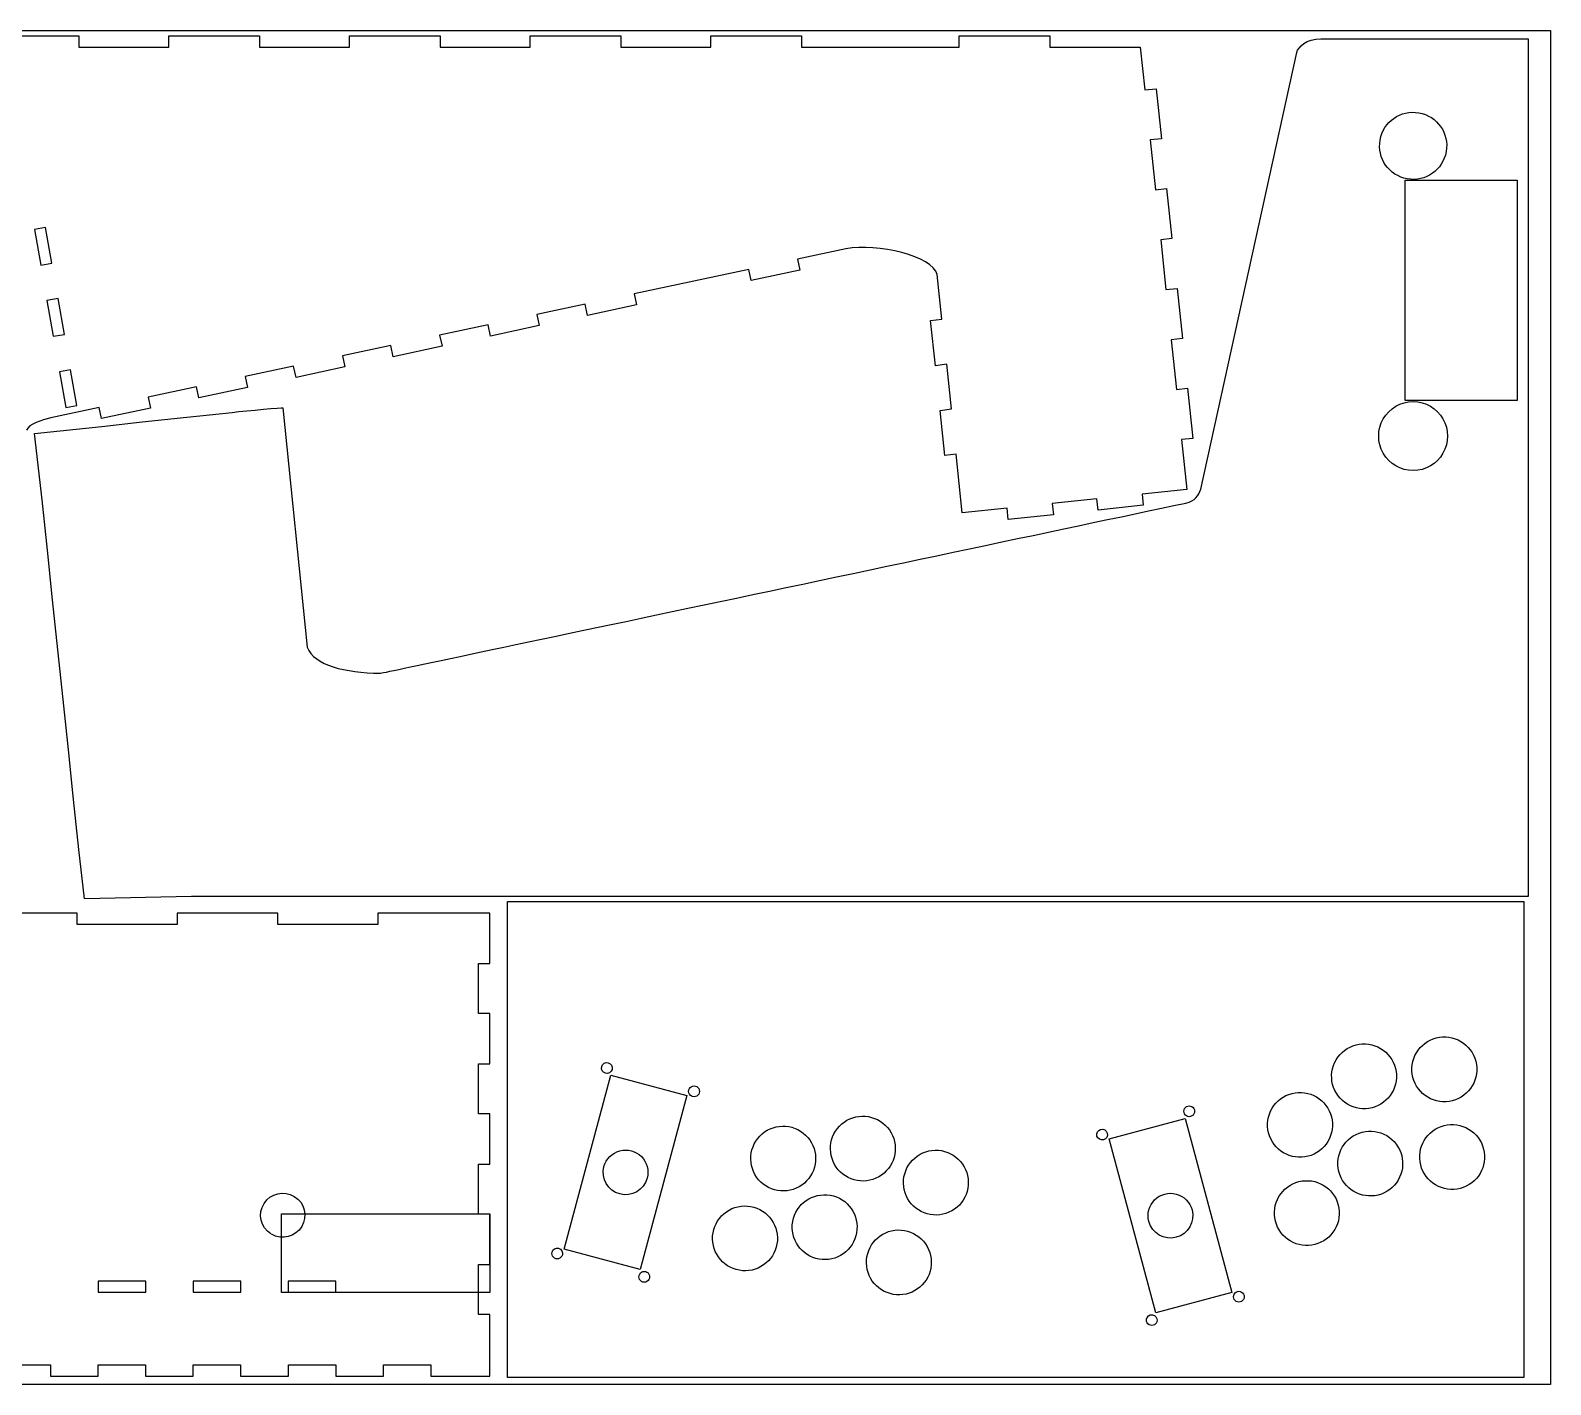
# Model space of a CAD drawing. Extents: x 10 to 3869, y -272 to 2204.
# Drawn here: x 1756 to 2429, y 709 to 1308 of the extents above; entities that cross this region are included whole.
import ezdxf

# ---------------------------------------------------------------- set-up
doc = ezdxf.new("R2010")
doc.units = 0
doc.layers.add('Calque_1', color=7, linetype='CONTINUOUS')

msp = doc.modelspace()

# ---------------------------------------------------------------- linework, layer by layer
at = {"layer": 'Calque_1', "color": 3}
for p, q in [((1229.365083, 1308.047846), (2428.865099, 1308.047846)), ((2428.865099, 1308.047846), (2428.865099, 708.54783)), ((2364.501974, 1144.201192), (2364.501974, 1241.70119)), ((2364.501974, 1241.70119), (2414.00197, 1241.70119)), ((2414.00197, 1241.70119), (2414.00197, 1144.201192)), ((2414.00197, 1144.201192), (2364.501974, 1144.201192)), ((1992.091258, 768.446446), (2012.745995, 845.530978)), ((2012.745995, 845.530978), (2046.363863, 836.523097)), ((2046.363863, 836.523097), (2025.709125, 759.438565)), ((2233.383824, 817.360432), (2267.001692, 826.368313)), ((2267.001692, 826.368313), (2287.65643, 749.283781)), ((2254.038562, 740.275901), (2233.383824, 817.360432)), ((1866.782276, 749.250456), (1866.782276, 784.118657)), ((1866.782276, 784.118657), (1959.05047, 784.118657)), ((1959.05047, 784.118657), (1959.05047, 749.250456)), ((2025.709125, 759.438565), (1992.091258, 768.446446)), ((1959.05047, 749.250456), (1866.782276, 749.250456)), ((2287.65643, 749.283781), (2254.038562, 740.275901)), ((2428.865099, 708.54783), (1229.365083, 708.54783))]:
    msp.add_line(p, q, dxfattribs=at)
at = {"layer": 'Calque_1', "color": 7}
for p, q in [((1737.008937, 1305.64936), (1777.108978, 1305.649364)), ((1777.108978, 1305.649364), (1777.109005, 1300.649333)), ((1777.109005, 1300.649333), (1817.008926, 1300.649331)), ((1817.008926, 1300.649331), (1817.008959, 1305.649339)), ((1817.008959, 1305.649339), (1857.109053, 1305.649376)), ((1857.109053, 1305.649376), (1857.108939, 1300.649331)), ((1857.108939, 1300.649331), (1897.00892, 1300.649307)), ((1897.00892, 1300.649307), (1897.009002, 1305.649377)), ((1897.009002, 1305.649377), (1937.108931, 1305.649368)), ((1937.108931, 1305.649368), (1937.108929, 1300.649335)), ((1937.108929, 1300.649335), (1977.009019, 1300.649351)), ((1977.009019, 1300.649351), (1977.008996, 1305.649353)), ((1977.008996, 1305.649353), (2017.108952, 1305.649347)), ((2017.108952, 1305.649347), (2017.108976, 1300.649345)), ((2017.108976, 1300.649345), (2057.009007, 1300.649382)), ((2057.008846, 1305.649342), (2097.108942, 1305.649351)), ((2057.009007, 1300.649382), (2057.008846, 1305.649342)), ((2097.108942, 1305.649351), (2097.108997, 1300.649324)), ((2097.108997, 1300.649324), (2167.008947, 1300.649323)), ((2167.008947, 1300.649323), (2167.008977, 1305.649359)), ((2167.008977, 1305.649359), (2207.108961, 1305.649356)), ((2207.108961, 1305.649356), (2207.109013, 1300.649357)), ((2207.109013, 1300.649357), (2247.058994, 1300.649338)), ((2247.058994, 1300.649338), (2249.212271, 1281.734459)), ((2327.111452, 1304.339462), (2357.061367, 1304.339463)), ((2327.111582, 1304.338227), (2327.111452, 1304.339462)), ((2357.061367, 1304.339463), (2357.061461, 1304.339371)), ((2357.061461, 1304.339371), (2387.161428, 1304.339462)), ((2387.161428, 1304.339462), (2418.936482, 1304.339465)), ((2387.161428, 1304.339462), (2387.161428, 1304.339462)), ((2418.936482, 1304.339465), (2418.93646, 1275.799788)), ((2273.966964, 1104.924184), (2316.451484, 1298.290544)), ((2249.212271, 1281.734459), (2254.18473, 1282.257086)), ((2254.18473, 1282.257086), (2256.518207, 1260.057163)), ((2418.936451, 1275.799877), (2418.9364, 1253.935041)), ((2418.93646, 1275.799788), (2418.936451, 1275.799877)), ((2370.571642, 1271.583234), (2370.571642, 1271.583234)), ((2256.518207, 1260.057163), (2251.545492, 1259.534538)), ((2251.545492, 1259.534538), (2253.85798, 1237.533493)), ((2418.9364, 1253.935041), (2418.936449, 1253.935109)), ((2418.936449, 1253.935109), (2418.936452, 1232.270367)), ((2253.85798, 1237.533493), (2258.83058, 1238.056134)), ((2258.83058, 1238.056134), (2261.164, 1215.856205)), ((2418.936452, 1232.270367), (2418.936372, 1232.270321)), ((2418.936372, 1232.270321), (2418.936414, 1210.40568)), ((1762.347994, 1220.815627), (1757.423783, 1219.947352)), ((1757.423783, 1219.947352), (1760.210988, 1204.141217)), ((1765.135002, 1205.009472), (1762.347994, 1220.815627)), ((2261.164, 1215.856205), (2256.191288, 1215.333552)), ((2256.191288, 1215.333552), (2258.503689, 1193.332526)), ((2116.822759, 1211.342736), (2095.352375, 1206.779031)), ((2095.352375, 1206.779031), (2096.391852, 1201.888308)), ((2418.936414, 1210.40568), (2418.936442, 1210.405683)), ((2418.936442, 1210.405683), (2418.936467, 1188.741002)), ((1760.210988, 1204.141217), (1765.135002, 1205.009472)), ((2073.735233, 1202.18418), (2022.969463, 1191.393612)), ((2074.774847, 1197.293499), (2073.735233, 1202.18418)), ((2096.391852, 1201.888308), (2074.774847, 1197.293499)), ((2159.330096, 1180.229087), (2157.245513, 1200.062563)), ((2258.503689, 1193.332526), (2263.476173, 1193.855183)), ((2263.476173, 1193.855183), (2265.809593, 1171.655254)), ((1767.895931, 1189.351005), (1762.971998, 1188.482788)), ((1762.971998, 1188.482788), (1765.767808, 1172.627443)), ((1770.691747, 1173.495604), (1767.895931, 1189.351005)), ((2001.352321, 1186.79876), (1979.930903, 1182.245452)), ((2002.391941, 1181.908024), (2001.352321, 1186.79876)), ((2024.008971, 1186.502863), (2002.391941, 1181.908024)), ((2022.969463, 1191.393612), (2024.008971, 1186.502863)), ((2418.936467, 1188.741002), (2418.936414, 1188.740968)), ((2418.936414, 1188.740968), (2418.93643, 1166.876309)), ((1979.930903, 1182.245452), (1980.970436, 1177.354735)), ((2154.318706, 1179.566837), (2159.330096, 1180.229087)), ((2156.418965, 1159.58421), (2154.318706, 1179.566837)), ((1765.767808, 1172.627443), (1770.691747, 1173.495604)), ((1958.313927, 1177.650646), (1936.892422, 1173.097357)), ((1936.892422, 1173.097357), (1937.932014, 1168.206618)), ((1959.353406, 1172.759895), (1958.313927, 1177.650646)), ((1980.970436, 1177.354735), (1959.353406, 1172.759895)), ((2265.809593, 1171.655254), (2260.836966, 1171.13261)), ((1915.275395, 1168.50249), (1893.854022, 1163.949299)), ((1916.314956, 1163.611775), (1915.275395, 1168.50249)), ((1937.932014, 1168.206618), (1916.314956, 1163.611775)), ((2260.836966, 1171.13261), (2263.149429, 1149.131534)), ((2418.93643, 1166.876309), (2418.936464, 1166.876256)), ((2418.936464, 1166.876256), (2418.93646, 1145.211573)), ((1872.236913, 1159.354395), (1850.815406, 1154.801133)), ((1873.276387, 1154.4637), (1872.236913, 1159.354395)), ((1894.89342, 1159.058511), (1873.276387, 1154.4637)), ((1893.854022, 1163.949299), (1894.89342, 1159.058511)), ((2161.430357, 1160.246432), (2156.418965, 1159.58421)), ((2163.509721, 1140.462607), (2161.430357, 1160.246432)), ((1773.452813, 1157.837181), (1768.528712, 1156.968945)), ((1768.528712, 1156.968945), (1771.315694, 1141.162759)), ((1776.239762, 1142.031048), (1773.452813, 1157.837181)), ((1850.815406, 1154.801133), (1851.855023, 1149.910425)), ((1829.198432, 1150.2063), (1807.776955, 1145.653014)), ((1807.776955, 1145.653014), (1808.816522, 1140.762243)), ((1830.237965, 1145.315583), (1829.198432, 1150.2063)), ((1851.855023, 1149.910425), (1830.237965, 1145.315583)), ((2263.149429, 1149.131534), (2268.122112, 1149.654184)), ((2268.122112, 1149.654184), (2270.455305, 1127.45426)), ((2418.93646, 1145.211573), (2418.936348, 1145.211561)), ((2418.936348, 1145.211561), (2418.93637, 1123.346846)), ((1786.159844, 1141.058137), (1764.689598, 1136.494475)), ((1771.315694, 1141.162759), (1776.239762, 1142.031048)), ((1787.199349, 1136.167417), (1786.159844, 1141.058137)), ((1808.816522, 1140.762243), (1787.199349, 1136.167417)), ((1824.946291, 1136.848904), (1844.936245, 1138.949933)), ((1844.936245, 1138.949933), (1844.936217, 1138.94993)), ((1867.36675, 1141.026536), (1878.187309, 1035.044557)), ((2158.498326, 1139.800413), (2163.509721, 1140.462607)), ((2160.598585, 1119.817786), (2158.498326, 1139.800413)), ((2367.991623, 1143.701189), (2367.991623, 1143.701189)), ((1757.496185, 1129.537131), (1787.282131, 1132.66776)), ((1787.282131, 1132.66776), (1787.282159, 1132.667763)), ((1787.282159, 1132.667763), (1805.155368, 1134.768766)), ((1805.155337, 1134.768791), (1824.946319, 1136.848907)), ((1805.155368, 1134.768766), (1805.155337, 1134.768791)), ((1824.946319, 1136.848907), (1824.946291, 1136.848904)), ((1760.859082, 1100.186989), (1757.496185, 1129.537131)), ((2270.455305, 1127.45426), (2265.482706, 1126.931618)), ((2265.482706, 1126.931618), (2267.800225, 1104.880817)), ((2165.609977, 1120.480008), (2160.598585, 1119.817786)), ((2168.348149, 1094.428039), (2165.609977, 1120.480008)), ((2418.93637, 1123.346846), (2418.936454, 1123.346855)), ((2418.936454, 1123.346855), (2418.936454, 1101.682144)), ((2267.800225, 1104.880817), (2247.959592, 1102.795482)), ((1763.192275, 1077.987063), (1760.859082, 1100.186989)), ((1760.859082, 1100.186989), (1760.859082, 1100.186989)), ((2227.969692, 1100.694488), (2208.17871, 1098.614372)), ((2208.17871, 1098.614372), (2208.70138, 1093.641775)), ((2228.492302, 1095.721913), (2227.969692, 1100.694488)), ((2248.482202, 1097.822908), (2228.492302, 1095.721913)), ((2247.959592, 1102.795482), (2248.482202, 1097.822908)), ((2418.936454, 1101.682144), (2418.936338, 1101.68216)), ((2418.936338, 1101.68216), (2418.936391, 1079.81742)), ((2188.18881, 1096.513377), (2168.348149, 1094.428039)), ((2188.711427, 1091.540746), (2188.18881, 1096.513377)), ((2208.70138, 1093.641775), (2188.711427, 1091.540746)), ((1763.192387, 1077.987075), (1763.192275, 1077.987063)), ((1765.504795, 1055.985992), (1763.192387, 1077.987075)), ((2418.936391, 1079.81742), (2418.936444, 1079.817454)), ((2418.936444, 1079.817454), (2418.936447, 1058.152714)), ((2418.936416, 1058.152739), (2418.936381, 1036.288019)), ((2418.936447, 1058.152714), (2418.936416, 1058.152739)), ((1767.838215, 1033.786062), (1765.504795, 1055.985992)), ((1765.504795, 1055.985992), (1765.504795, 1055.985992)), ((1770.150501, 1011.785051), (1767.8381, 1033.786078)), ((1767.8381, 1033.786078), (1767.838215, 1033.786062)), ((2418.936381, 1036.288019), (2418.936462, 1036.288055)), ((2418.936462, 1036.288055), (2418.936459, 1014.623372)), ((1770.150389, 1011.78504), (1770.150501, 1011.785051)), ((1772.483809, 989.585109), (1770.150389, 1011.78504)), ((2418.936459, 1014.623372), (2418.936347, 1014.62336)), ((2418.936347, 1014.62336), (2418.936397, 992.758648)), ((2418.936397, 992.758648), (2418.936456, 992.758626)), ((2418.936456, 992.758626), (2418.936455, 971.093915)), ((1774.796213, 967.584054), (1772.483809, 989.585109)), ((1772.483809, 989.585109), (1772.483809, 989.585109)), ((2418.936396, 971.093937), (2418.936331, 949.229241)), ((2418.936455, 971.093915), (2418.936396, 971.093937)), ((1777.129658, 945.384155), (1774.796182, 967.58408)), ((1774.796182, 967.58408), (1774.796213, 967.584054)), ((1777.129518, 945.38414), (1777.129658, 945.384155)), ((1779.639145, 923.623401), (1777.129518, 945.38414)), ((2418.936331, 949.229241), (2418.936446, 949.229225)), ((2418.936446, 949.229225), (2418.936451, 924.631227)), ((1827.061318, 924.631222), (1779.639145, 923.623401)), ((1827.061377, 924.6312), (1827.061318, 924.631222)), ((1867.161363, 924.631197), (1827.061377, 924.6312)), ((1867.161388, 924.631228), (1867.161363, 924.631197)), ((1937.061342, 924.631228), (1867.161388, 924.631228)), ((1937.061398, 924.631233), (1937.061342, 924.631228)), ((1977.161497, 924.631243), (1937.061398, 924.631233)), ((1967.003905, 922.448257), (2416.981652, 922.448257)), ((1967.003905, 711.750059), (1967.003905, 922.448257)), ((1977.161328, 924.631225), (1977.161497, 924.631243)), ((2017.061364, 924.631235), (1977.161328, 924.631225)), ((2017.061393, 924.631238), (2017.061364, 924.631235)), ((2057.161351, 924.631232), (2017.061393, 924.631238)), ((2057.161323, 924.631229), (2057.161351, 924.631232)), ((2097.061418, 924.631217), (2057.161323, 924.631229)), ((2097.061421, 924.631189), (2097.061418, 924.631217)), ((2137.161351, 924.63118), (2097.061421, 924.631189)), ((2137.161432, 924.631217), (2137.161351, 924.63118)), ((2177.061412, 924.631221), (2137.161432, 924.631217)), ((2177.061303, 924.631181), (2177.061412, 924.631221)), ((2217.161399, 924.631219), (2177.061303, 924.631181)), ((2217.161427, 924.631221), (2217.161399, 924.631219)), ((2257.061351, 924.631219), (2217.161427, 924.631221)), ((2257.061382, 924.631194), (2257.061351, 924.631219)), ((2297.161424, 924.631198), (2257.061382, 924.631194)), ((2337.061345, 924.631224), (2297.161421, 924.631226)), ((2297.161421, 924.631226), (2297.161424, 924.631198)), ((2337.061376, 924.631198), (2337.061345, 924.631224)), ((2377.161444, 924.631233), (2337.061376, 924.631198)), ((2377.16136, 924.631224), (2377.161444, 924.631233)), ((2418.936451, 924.631227), (2377.16136, 924.631224)), ((2416.981652, 922.448257), (2416.981652, 711.750059)), ((1776.338634, 917.277607), (1691.794167, 917.277607)), ((1776.338634, 912.277589), (1776.338634, 917.277607)), ((1865.227516, 917.277607), (1820.683084, 917.277607)), ((1820.683084, 917.277607), (1820.683084, 912.277589)), ((1865.227516, 912.277589), (1865.227516, 917.277607)), ((1909.571938, 917.277607), (1909.571938, 912.277589)), ((1959.066408, 895.005306), (1959.066408, 917.277579)), ((1820.683084, 912.277589), (1776.338634, 912.277589)), ((1909.571938, 912.277589), (1865.227516, 912.277589)), ((1954.066417, 872.883063), (1954.066389, 895.005306)), ((1954.066389, 895.005306), (1959.066408, 895.005306)), ((1959.066379, 872.883063), (1954.066417, 872.883063)), ((1959.066408, 850.560865), (1959.066379, 872.883063)), ((1954.066417, 828.43865), (1954.066389, 850.560865)), ((1954.066389, 850.560865), (1959.066408, 850.560865)), ((2359.750636, 849.905342), (2359.750636, 849.905342)), ((2395.286152, 853.029167), (2395.286152, 853.029167)), ((2013.22714, 848.091846), (2013.22714, 848.091846)), ((2051.864095, 837.739105), (2051.864095, 837.739105)), ((1959.066379, 828.43865), (1954.066417, 828.43865)), ((1959.066379, 806.116395), (1959.066379, 828.43865)), ((2271.157028, 830.171522), (2271.157028, 830.171522)), ((2331.40762, 828.442683), (2331.40762, 828.442683)), ((2232.520073, 819.818781), (2232.520073, 819.818781)), ((2138.45532, 810.53229), (2138.45532, 810.53229)), ((2362.493319, 811.305142), (2362.493319, 811.305142)), ((2398.751442, 814.235142), (2398.751442, 814.235142)), ((1954.066389, 783.99418), (1954.066417, 806.116395)), ((1954.066417, 806.116395), (1959.066379, 806.116395)), ((2103.178219, 806.11659), (2103.178219, 806.11659)), ((2028.790193, 799.922485), (2028.790193, 799.922485)), ((2170.791892, 795.469844), (2170.791892, 795.469844)), ((2334.414708, 789.383956), (2334.414708, 789.383956)), ((1959.066408, 783.99418), (1954.066389, 783.99418)), ((1959.066379, 761.671954), (1959.066408, 783.99418)), ((2270.082752, 785.884418), (2270.082752, 785.884418)), ((2121.530453, 775.732195), (2121.530453, 775.732195)), ((2086.25307, 770.787196), (2086.25307, 770.787196)), ((1954.066389, 739.549739), (1954.066417, 761.671954)), ((1954.066417, 761.671954), (1959.066379, 761.671954)), ((1991.227513, 765.988122), (1991.227513, 765.988122)), ((1785.59541, 754.392427), (1785.595382, 749.392465)), ((1806.747966, 754.392455), (1785.59541, 754.392427)), ((1806.747994, 749.392437), (1806.747966, 754.392455)), ((1827.70068, 754.392427), (1827.700652, 749.392465)), ((1848.853265, 754.392455), (1827.70068, 754.392427)), ((1848.853293, 749.392437), (1848.853265, 754.392455)), ((1890.958564, 754.392455), (1869.805895, 754.392455)), ((1869.805895, 754.392455), (1869.805895, 749.392465)), ((1890.958564, 749.392437), (1890.958564, 754.392455)), ((2029.806023, 755.651041), (2029.806023, 755.651041)), ((2154.395909, 760.140588), (2154.395909, 760.140588)), ((1785.595382, 749.392465), (1806.747994, 749.392437)), ((1827.700652, 749.392465), (1848.853293, 749.392437)), ((1869.805895, 749.392465), (1890.958564, 749.392437)), ((2293.098209, 748.052138), (2293.098209, 748.052138)), ((1959.066408, 739.549739), (1954.066389, 739.549739)), ((1959.066408, 712.279226), (1959.066408, 739.549739)), ((2254.519699, 737.715057), (2254.519699, 737.715057)), ((1703.590097, 717.276422), (1764.542704, 717.276422)), ((1764.542704, 717.276422), (1764.542704, 712.276404)), ((1785.695373, 712.276404), (1785.695373, 717.276422)), ((1785.695373, 717.276422), (1806.647975, 717.276422)), ((1806.647975, 717.276422), (1806.647975, 712.276404)), ((1827.800644, 712.276404), (1827.800644, 717.276422)), ((1827.800644, 717.276422), (1848.753245, 717.276422)), ((1848.753245, 717.276422), (1848.753245, 712.276404)), ((1869.905886, 712.276404), (1869.905886, 717.276422)), ((1869.905886, 717.276422), (1890.858516, 717.276422)), ((1890.858516, 717.276422), (1890.858516, 712.276404)), ((1912.011128, 712.276404), (1912.011128, 717.276422)), ((1912.011128, 717.276422), (1932.963786, 717.276422)), ((1932.963786, 717.276422), (1932.963786, 712.276404)), ((1764.542704, 712.276404), (1785.695373, 712.276404)), ((1806.647975, 712.276404), (1827.800644, 712.276404)), ((1848.753245, 712.276404), (1869.905886, 712.276404)), ((1890.858516, 712.276404), (1912.011128, 712.276404)), ((2416.981652, 711.750059), (1967.003905, 711.750059))]:
    msp.add_line(p, q, dxfattribs=at)
for points in [[(2316.451484, 1298.290544), (2317.061303, 1300.72094), (2320.782843, 1304.345025), (2327.111582, 1304.338227)], [(2353.359671, 1259.531301), (2354.784595, 1267.612288), (2362.490641, 1273.008111), (2370.571642, 1271.583234)], [(2370.571642, 1271.583234), (2378.652647, 1270.158334), (2384.048499, 1262.452296), (2382.623632, 1254.371291)], [(2365.411632, 1242.319302), (2357.330613, 1243.744215), (2351.934769, 1251.450286), (2353.359671, 1259.531301)], [(2382.623632, 1254.371291), (2381.198735, 1246.290269), (2373.492662, 1240.89441), (2365.411632, 1242.319302)], [(2157.245513, 1200.062563), (2155.253215, 1208.076986), (2130.785415, 1213.889445), (2116.822759, 1211.342736)], [(1844.936217, 1138.94993), (1852.221775, 1139.811618), (1867.36675, 1141.026536), (1867.36675, 1141.026536)], [(2354.784736, 1136.076188), (2357.508886, 1140.794555), (2362.543323, 1143.701189), (2367.991623, 1143.701189)], [(2367.991623, 1143.701189), (2373.439924, 1143.701189), (2378.474361, 1140.794555), (2381.198511, 1136.076188)], [(1764.689598, 1136.494475), (1760.700788, 1135.605527), (1754.944681, 1133.824168), (1753.881453, 1131.011913)], [(2354.784736, 1120.826188), (2352.060585, 1125.544555), (2352.060585, 1131.357822), (2354.784736, 1136.076188)], [(2381.198511, 1136.076188), (2383.922661, 1131.357822), (2383.922661, 1125.544555), (2381.198511, 1120.826188)], [(2367.991623, 1113.201188), (2362.543323, 1113.201188), (2357.508886, 1116.107822), (2354.784736, 1120.826188)], [(2381.198511, 1120.826188), (2378.474361, 1116.107822), (2373.439924, 1113.201188), (2367.991623, 1113.201188)], [(2267.401747, 1098.803771), (2271.390557, 1099.692719), (2272.903735, 1102.111929), (2273.966964, 1104.924184)], [(1910.506105, 1023.426401), (1910.506105, 1023.426401), (2155.169051, 1075.103571), (2267.401747, 1098.803771)], [(1878.187309, 1035.044557), (1881.455553, 1026.7245), (1894.955957, 1023.790116), (1910.506105, 1023.426401)], [(1959.066408, 917.277579), (1942.56826, 917.277635), (1926.070085, 917.277607), (1909.571938, 917.277607)], [(2376.877802, 861.613096), (2380.4572, 862.915903), (2384.407534, 862.743436), (2387.859772, 861.133636)], [(2333.23773, 851.062899), (2334.847559, 854.515145), (2337.762863, 857.186487), (2341.342298, 858.489252)], [(2341.342298, 858.489252), (2344.921692, 859.792055), (2348.872021, 859.619588), (2352.324255, 858.009793)], [(2352.324255, 858.009793), (2355.776489, 856.399997), (2358.447838, 853.484738), (2359.750636, 849.905342)], [(2368.773231, 854.186735), (2370.383059, 857.638985), (2373.298364, 860.310331), (2376.877802, 861.613096)], [(2387.859772, 861.133636), (2391.312009, 859.523836), (2393.983359, 856.60857), (2395.286152, 853.029167)], [(2010.31692, 846.386975), (2009.05271, 846.725719), (2008.305971, 848.038228), (2008.649031, 849.318546)], [(2008.649031, 849.318546), (2008.992092, 850.598864), (2010.295041, 851.362161), (2011.559251, 851.023417)], [(2011.559251, 851.023417), (2012.82346, 850.684673), (2013.570199, 849.372164), (2013.22714, 848.091846)], [(2332.758223, 840.080877), (2331.455417, 843.660297), (2331.627901, 847.610653), (2333.23773, 851.062899)], [(2359.750636, 849.905342), (2361.053442, 846.325922), (2360.880957, 842.375567), (2359.271128, 838.923321)], [(2368.293737, 843.204705), (2366.990924, 846.784125), (2367.163404, 850.734485), (2368.773231, 854.186735)], [(2395.286152, 853.029167), (2396.588957, 849.449747), (2396.416473, 845.499392), (2394.806643, 842.047147)], [(2013.22714, 848.091846), (2012.884079, 846.811527), (2011.581129, 846.048231), (2010.31692, 846.386975)], [(2375.720118, 835.100255), (2372.267884, 836.71005), (2369.596535, 839.625308), (2368.293737, 843.204705)], [(2394.806643, 842.047147), (2393.196813, 838.594901), (2390.281509, 835.923561), (2386.702074, 834.620797)], [(2047.848817, 836.663214), (2047.242517, 837.269514), (2047.00573, 838.153215), (2047.227651, 838.981436)], [(2047.227651, 838.981436), (2047.449572, 839.809657), (2048.096486, 840.456571), (2048.924707, 840.678492)], [(2050.167039, 836.042048), (2049.338818, 835.820127), (2048.455117, 836.056914), (2047.848817, 836.663214)], [(2048.924707, 840.678492), (2049.752928, 840.900413), (2050.63663, 840.663626), (2051.242929, 840.057327)], [(2051.864095, 837.739105), (2051.642174, 836.910884), (2050.99526, 836.263969), (2050.167039, 836.042048)], [(2051.242929, 840.057327), (2051.849229, 839.451027), (2052.086016, 838.567326), (2051.864095, 837.739105)], [(2304.8947, 829.600249), (2306.504528, 833.0525), (2309.419833, 835.723845), (2312.999272, 837.02661)], [(2312.999272, 837.02661), (2316.57867, 838.329417), (2320.529004, 838.156951), (2323.981241, 836.547151)], [(2323.981241, 836.547151), (2327.433478, 834.937352), (2330.104827, 832.022086), (2331.40762, 828.442683)], [(2340.184605, 831.976429), (2336.732371, 833.586224), (2334.061022, 836.501482), (2332.758223, 840.080877)], [(2359.271128, 838.923321), (2357.661299, 835.471076), (2354.745995, 832.799734), (2351.16656, 831.49697)], [(2386.702074, 834.620797), (2383.12268, 833.317993), (2379.172352, 833.490459), (2375.720118, 835.100255)], [(2266.520584, 828.929191), (2266.298663, 829.757412), (2266.53545, 830.641113), (2267.14175, 831.247413)], [(2268.21764, 827.232134), (2267.389419, 827.454056), (2266.742505, 828.10097), (2266.520584, 828.929191)], [(2267.14175, 831.247413), (2267.74805, 831.853712), (2268.631751, 832.090499), (2269.459972, 831.868578)], [(2269.459972, 831.868578), (2270.288193, 831.646657), (2270.935107, 830.999743), (2271.157028, 830.171522)], [(2271.157028, 830.171522), (2271.378949, 829.343301), (2271.142162, 828.4596), (2270.535862, 827.8533)], [(2304.415207, 818.618218), (2303.112393, 822.197639), (2303.284872, 826.147999), (2304.8947, 829.600249)], [(2331.40762, 828.442683), (2332.710434, 824.863262), (2332.537955, 820.912902), (2330.928128, 817.460652)], [(2351.16656, 831.49697), (2347.587166, 830.194167), (2343.636838, 830.366633), (2340.184605, 831.976429)], [(2080.79614, 820.375532), (2083.916417, 822.560355), (2087.776818, 823.416155), (2091.528085, 822.754663)], [(2091.528085, 822.754663), (2095.279338, 822.093228), (2098.614195, 819.968701), (2100.79902, 816.848455)], [(2110.166973, 815.52026), (2110.828419, 819.271532), (2112.952973, 822.606399), (2116.073249, 824.791217)], [(2116.073249, 824.791217), (2119.193525, 826.976035), (2123.053922, 827.831833), (2126.805187, 827.170343)], [(2126.805187, 827.170343), (2130.556435, 826.508906), (2133.891286, 824.384382), (2136.076111, 821.264141)], [(2227.941964, 818.592081), (2227.598904, 819.872399), (2228.345643, 821.184908), (2229.609853, 821.523652)], [(2229.609853, 821.523652), (2230.874062, 821.862396), (2232.177012, 821.099099), (2232.520073, 819.818781)], [(2270.535862, 827.8533), (2269.929563, 827.247), (2269.045861, 827.010213), (2268.21764, 827.232134)], [(2371.759018, 804.410697), (2369.04608, 811.864426), (2372.889219, 820.106141), (2380.34293, 822.819128)], [(2380.34293, 822.819128), (2383.922357, 824.121949), (2387.872725, 823.949484), (2391.324992, 822.339673)], [(2391.324992, 822.339673), (2394.77726, 820.729863), (2397.448635, 817.814575), (2398.751442, 814.235142)], [(2074.889871, 811.10456), (2075.551312, 814.855837), (2077.675863, 818.190709), (2080.79614, 820.375532)], [(2100.79902, 816.848455), (2102.983845, 813.728209), (2103.839669, 809.86784), (2103.178219, 806.11659)], [(2112.546183, 804.788411), (2110.361359, 807.908651), (2109.505531, 811.769013), (2110.166973, 815.52026)], [(2136.076111, 821.264141), (2138.260935, 818.1439), (2139.116763, 814.283537), (2138.45532, 810.53229)], [(2230.852184, 816.88721), (2229.587974, 816.548466), (2228.285025, 817.311762), (2227.941964, 818.592081)], [(2232.520073, 819.818781), (2232.863132, 818.538463), (2232.116393, 817.225953), (2230.852184, 816.88721)], [(2311.841587, 810.51375), (2308.38935, 812.12355), (2305.718, 815.038815), (2304.415207, 818.618218)], [(2330.928128, 817.460652), (2329.3183, 814.008402), (2326.402994, 811.337056), (2322.823556, 810.034291)], [(2335.500896, 801.480694), (2332.787957, 808.934423), (2336.631098, 817.176139), (2344.084809, 819.889123)], [(2344.084809, 819.889123), (2347.664236, 821.191944), (2351.614602, 821.01948), (2355.06687, 819.40967)], [(2355.06687, 819.40967), (2358.519137, 817.799861), (2361.190512, 814.884574), (2362.493319, 811.305142)], [(2009.664861, 805.047102), (2010.580286, 808.463514), (2013.248807, 811.132035), (2016.665218, 812.047459)], [(2016.665218, 812.047459), (2020.08163, 812.962884), (2023.726897, 811.986137), (2026.227884, 809.485151)], [(2026.227884, 809.485151), (2028.728871, 806.984164), (2029.705617, 803.338896), (2028.790193, 799.922485)], [(2077.269071, 800.372695), (2075.084245, 803.492941), (2074.228421, 807.35331), (2074.889871, 811.10456)], [(2138.45532, 810.53229), (2137.793873, 806.781018), (2135.669319, 803.446153), (2132.549043, 801.261335)], [(2142.503544, 800.457817), (2143.164985, 804.209093), (2145.289537, 807.543965), (2148.409813, 809.728788)], [(2148.409813, 809.728788), (2151.53009, 811.91361), (2155.390491, 812.76941), (2159.141758, 812.10792)], [(2159.141758, 812.10792), (2162.893011, 811.446484), (2166.227867, 809.321956), (2168.412693, 806.20171)], [(2322.823556, 810.034291), (2319.244158, 808.731484), (2315.293824, 808.903951), (2311.841587, 810.51375)], [(2362.493319, 811.305142), (2363.796151, 807.725686), (2363.623672, 803.775284), (2362.013826, 800.322998)], [(2398.751442, 814.235142), (2401.46438, 806.781414), (2397.621241, 798.539698), (2390.16753, 795.826712)], [(2016.665219, 792.92213), (2011.383905, 794.337253), (2008.249739, 799.765788), (2009.664861, 805.047102)], [(2103.178219, 806.11659), (2102.516779, 802.365314), (2100.392228, 799.030441), (2097.271951, 796.845619)], [(2121.817106, 798.88221), (2118.065859, 799.543646), (2114.731008, 801.668171), (2112.546183, 804.788411)], [(2132.549043, 801.261335), (2129.428768, 799.076517), (2125.56837, 798.22072), (2121.817106, 798.88221)], [(2168.412693, 806.20171), (2170.597518, 803.081464), (2171.453342, 799.221095), (2170.791892, 795.469844)], [(2353.909163, 792.89657), (2346.455422, 790.183759), (2338.213795, 794.026986), (2335.500896, 801.480694)], [(2379.185468, 796.306166), (2375.7332, 797.915977), (2373.061825, 800.831265), (2371.759018, 804.410697)], [(2028.790193, 799.922485), (2027.375068, 794.641172), (2021.946533, 791.507006), (2016.665219, 792.92213)], [(2086.540005, 794.466488), (2082.788752, 795.127922), (2079.453896, 797.252449), (2077.269071, 800.372695)], [(2097.271951, 796.845619), (2094.151674, 794.660796), (2090.291272, 793.804996), (2086.540005, 794.466488)], [(2144.882754, 789.725967), (2142.697929, 792.846208), (2141.842102, 796.70657), (2142.503544, 800.457817)], [(2170.791892, 795.469844), (2170.130445, 791.718573), (2168.005891, 788.383707), (2164.885615, 786.19889)], [(2307.901809, 790.541509), (2309.511639, 793.993753), (2312.42694, 796.665094), (2316.006373, 797.96786)], [(2316.006373, 797.96786), (2323.460074, 800.6808), (2331.701765, 796.837656), (2334.414708, 789.383956)], [(2362.013826, 800.322998), (2360.40398, 796.870712), (2357.488641, 794.199342), (2353.909163, 792.89657)], [(2390.16753, 795.826712), (2386.588103, 794.523891), (2382.637735, 794.696356), (2379.185468, 796.306166)], [(2063.871002, 785.046116), (2066.991277, 787.230932), (2070.851673, 788.086731), (2074.602936, 787.425243)], [(2093.242106, 780.720185), (2094.619496, 788.531772), (2102.068611, 793.747738), (2109.880207, 792.370395)], [(2109.880207, 792.370395), (2113.631492, 791.708958), (2116.966377, 789.584416), (2119.151224, 786.464147)], [(2154.153678, 783.819767), (2150.40243, 784.481203), (2147.067578, 786.605727), (2144.882754, 789.725967)], [(2250.957421, 780.759801), (2250.041996, 784.176212), (2251.018743, 787.82148), (2253.519729, 790.322466)], [(2253.519729, 790.322466), (2256.020716, 792.823453), (2259.665984, 793.800199), (2263.082395, 792.884775)], [(2263.082395, 792.884775), (2266.498806, 791.96935), (2269.167327, 789.300829), (2270.082752, 785.884418)], [(2307.422295, 779.559491), (2306.119494, 783.138911), (2306.29198, 787.089264), (2307.901809, 790.541509)], [(2334.414708, 789.383956), (2335.717526, 785.804533), (2335.545052, 781.85417), (2333.935227, 778.401915)], [(2057.964722, 775.775166), (2058.626173, 779.526436), (2060.750727, 782.861299), (2063.871002, 785.046116)], [(2074.602936, 787.425243), (2082.414501, 786.047867), (2087.630442, 778.598761), (2086.25307, 770.787196)], [(2119.151224, 786.464147), (2121.33607, 783.343877), (2122.191905, 779.483477), (2121.530453, 775.732195)], [(2164.885615, 786.19889), (2161.765339, 784.014073), (2157.904941, 783.158275), (2154.153678, 783.819767)], [(2270.082752, 785.884418), (2271.497875, 780.603104), (2268.363708, 775.174569), (2263.082395, 773.759445)], [(2060.343915, 765.043285), (2058.159089, 768.163537), (2057.303268, 772.023912), (2057.964722, 775.775166)], [(2104.89207, 764.081982), (2097.080535, 765.459489), (2091.864691, 772.908634), (2093.242106, 780.720185)], [(2121.530453, 775.732195), (2120.869011, 771.980879), (2118.744439, 768.64597), (2115.624128, 766.461126)], [(2126.107562, 765.128581), (2127.484952, 772.940168), (2134.934067, 778.156134), (2142.745663, 776.778793)], [(2142.745663, 776.778793), (2146.496948, 776.117356), (2149.831834, 773.992813), (2152.016681, 770.872542)], [(2263.082395, 773.759445), (2257.801081, 772.344321), (2252.372546, 775.478487), (2250.957421, 780.759801)], [(2314.848677, 771.455006), (2311.396437, 773.06481), (2308.725086, 775.980082), (2307.422295, 779.559491)], [(2333.935227, 778.401915), (2332.325402, 774.94966), (2329.410098, 772.278309), (2325.830659, 770.975537)], [(1986.649405, 767.214822), (1986.992465, 768.49514), (1988.295415, 769.258437), (1989.559624, 768.919693)], [(1989.559624, 768.919693), (1990.823834, 768.580949), (1991.570573, 767.26844), (1991.227513, 765.988122)], [(2086.25307, 770.787196), (2085.591632, 767.035916), (2083.467083, 763.701039), (2080.346807, 761.51621)], [(2152.016681, 770.872542), (2154.201527, 767.752272), (2155.057361, 763.891871), (2154.395909, 760.140588)], [(2325.830659, 770.975537), (2322.251255, 769.672731), (2318.300917, 769.845201), (2314.848677, 771.455006)], [(1987.255986, 764.900508), (1986.658711, 765.50439), (1986.427483, 766.386601), (1986.649405, 767.214822)], [(1989.54504, 764.287158), (1988.725844, 764.062818), (1987.853262, 764.296626), (1987.255986, 764.900508)], [(1991.227513, 765.988122), (1991.005592, 765.159901), (1990.364237, 764.511497), (1989.54504, 764.287158)], [(2069.614856, 759.137062), (2065.863598, 759.798501), (2062.52874, 761.923034), (2060.343915, 765.043285)], [(2080.346807, 761.51621), (2077.22653, 759.331382), (2073.366127, 758.475576), (2069.614856, 759.137062)], [(2115.624128, 766.461126), (2112.503818, 764.276281), (2108.643375, 763.420476), (2104.89207, 764.081982)], [(2128.48679, 754.396626), (2126.301944, 757.516897), (2125.446109, 761.377298), (2126.107562, 765.128581)], [(2025.834496, 754.563427), (2025.237221, 755.167309), (2025.005994, 756.049521), (2025.227915, 756.877742)], [(2025.227915, 756.877742), (2025.449836, 757.705962), (2026.091191, 758.354366), (2026.910387, 758.578706)], [(2028.123551, 753.950077), (2027.304354, 753.725738), (2026.431772, 753.959546), (2025.834496, 754.563427)], [(2026.910387, 758.578706), (2027.729583, 758.803045), (2028.602166, 758.569237), (2029.199441, 757.965355)], [(2029.806023, 755.651041), (2029.584102, 754.82282), (2028.942747, 754.174416), (2028.123551, 753.950077)], [(2029.199441, 757.965355), (2029.796716, 757.361474), (2030.027944, 756.479262), (2029.806023, 755.651041)], [(2137.757808, 748.490375), (2134.006523, 749.151813), (2130.671637, 751.276356), (2128.48679, 754.396626)], [(2154.395909, 760.140588), (2153.018518, 752.329001), (2145.569404, 747.113035), (2137.757808, 748.490375)], [(2288.520101, 746.825437), (2288.29818, 747.653658), (2288.529407, 748.53587), (2289.126682, 749.139752)], [(2289.126682, 749.139752), (2289.723958, 749.743633), (2290.59654, 749.977441), (2291.415737, 749.753102)], [(2291.415737, 749.753102), (2292.234933, 749.528762), (2292.876288, 748.880359), (2293.098209, 748.052138)], [(2293.098209, 748.052138), (2293.32013, 747.223917), (2293.088902, 746.341705), (2292.491627, 745.737823)], [(2290.202573, 745.124473), (2289.383377, 745.348813), (2288.742022, 745.997216), (2288.520101, 746.825437)], [(2292.491627, 745.737823), (2291.894352, 745.133942), (2291.021769, 744.900134), (2290.202573, 745.124473)], [(2249.941591, 736.488357), (2249.598531, 737.768675), (2250.34527, 739.081184), (2251.609479, 739.419928)], [(2251.624063, 734.787393), (2250.804867, 735.011732), (2250.163512, 735.660136), (2249.941591, 736.488357)], [(2251.609479, 739.419928), (2252.873689, 739.758672), (2254.176638, 738.995375), (2254.519699, 737.715057)], [(2253.913117, 735.400743), (2253.315842, 734.796861), (2252.443259, 734.563053), (2251.624063, 734.787393)], [(2254.519699, 737.715057), (2254.74162, 736.886836), (2254.510392, 736.004625), (2253.913117, 735.400743)], [(1932.963786, 712.276404), (1941.664641, 712.27663), (1950.365524, 712.276404), (1959.066408, 712.279226)]]:
    msp.add_open_spline(points, degree=3, dxfattribs=at)
at = {"layer": 'Calque_1', "color": 3}
for points in [[(1859.103573, 788.729621), (1861.950014, 793.280368), (1867.936395, 794.687805), (1872.515536, 791.882862)], [(1862.145844, 775.304225), (1857.615037, 778.186472), (1856.257128, 784.178858), (1859.103573, 788.729621)], [(1872.515536, 791.882862), (1877.094688, 789.077912), (1878.554278, 783.109436), (1875.785616, 778.511031)], [(1875.785616, 778.511031), (1873.016946, 773.912631), (1867.055336, 772.403824), (1862.429167, 775.130686)]]:
    msp.add_open_spline(points, degree=3, dxfattribs=at)

doc.saveas('drawing.dxf')
